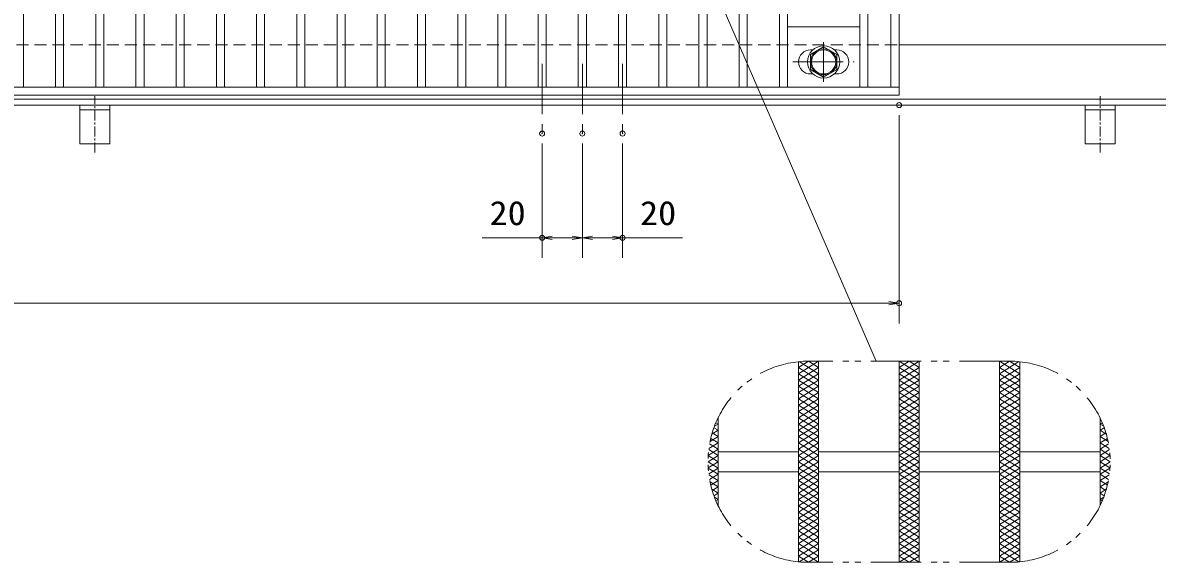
# Model space of a CAD drawing. Units: millimetres, scale not verified. Extents: x -1050 to 1050, y -742 to 742.
# Drawn here: x -231 to 333, y 0 to 268 of the extents above; entities that cross this region are included whole.
import ezdxf
from ezdxf.enums import TextEntityAlignment as Align

# ---------------------------------------------------------------- set-up
doc = ezdxf.new("R2010")
doc.units = ezdxf.units.MM
doc.header["$LTSCALE"] = 5
doc.header["$PDMODE"] = 32
doc.header["$PDSIZE"] = 2.5
for name, pattern in [('CHAIN1', [8, 5, -1, 1, -1]), ('DASHED1', [1.8, 1.2, -0.6]), ('DOUBLE_CHAIN1', [8.8, 5, -1, 0.6, -0.6, 0.6, -1])]:
    doc.linetypes.add(name, pattern=pattern)
for name, color, linetype, lineweight in [('0-1_寸法注釈', 2, 'Continuous', 9), ('0-2_蓋', 5, 'Continuous', 9), ('0-3_0', 2, 'Continuous', 9), ('0-4_DEFPOINTS', 134, 'Continuous', 9), ('0-5_ハッチング', 4, 'Continuous', 9), ('0-6_想像線', 134, 'DOUBLE_CHAIN1', 9), ('0-7_中心線', 6, 'CHAIN1', 9), ('0-8_締付部品', 7, 'Continuous', 9), ('0-9_枠', 7, 'Continuous', 9), ('0-A_溝開口', 4, 'DASHED1', 9), ('0-B_アンカー', 7, 'Continuous', 9)]:
    doc.layers.add(name, color=color, linetype=linetype, lineweight=lineweight)
doc.styles.add('ＭＳ ゴシック', font='')
doc.styles.get('ＭＳ ゴシック').set_extended_font_data('MS Gothic')

# ---------------------------------------------------------------- blocks, each defined once
blk = doc.blocks.new('_OPEN')
at = {"layer": '0-3_0'}
blk.add_line((0, 0), (-5, 0), dxfattribs=at)
blk.add_lwpolyline([(-5, 0.833), (0, 0), (-5, -0.833)], dxfattribs=at)
blk = doc.blocks.new('A$C5D7C781A')
at = {"layer": '0-B_アンカー'}
for p, q in [((0, 118.78), (0, 22.26)), ((0, 118.78), (75, 118.78)), ((75, 118.78), (75, 22.26)), ((75, 33.76), (0, 33.76)), ((0, 22.26), (75, 22.26))]:
    blk.add_line(p, q, dxfattribs=at)
at = {"layer": '0-B_アンカー', "color": 6, "linetype": 'CHAIN1'}
blk.add_line((37.5, 140.11), (37.5, 0), dxfattribs=at)

msp = doc.modelspace()

# ---------------------------------------------------------------- linework, layer by layer
at = {"layer": '0-1_寸法注釈'}
for p, q in [((193.136, 100.159), (101.554, 311.64)), ((204.55, 222.475), (204.55, 118.953)), ((27.05, 208.328), (27.05, 151.522)), ((47.05, 208.328), (47.05, 151.522)), ((47.05, 208.328), (47.05, 151.522)), ((67.05, 208.328), (67.05, 151.522)), ((27.05, 161.522), (-2.797, 161.522)), ((42.05, 161.522), (32.05, 161.522)), ((52.05, 161.522), (62.05, 161.522)), ((67.05, 161.522), (96.897, 161.522)), ((-785.45, 128.953), (199.55, 128.953))]:
    msp.add_line(p, q, dxfattribs=at)
at = {"layer": '0-2_蓋'}
for p, q in [((204.55, 232.475), (204.55, 532.475)), ((-230.95, 528.475), (-230.95, 236.475)), ((-214.95, 528.475), (-214.95, 236.475)), ((-210.95, 528.475), (-210.95, 236.475)), ((-194.95, 528.475), (-194.95, 236.475)), ((-190.95, 528.475), (-190.95, 236.475)), ((-174.95, 528.475), (-174.95, 236.475)), ((-170.95, 528.475), (-170.95, 236.475)), ((-154.95, 528.475), (-154.95, 236.475)), ((-150.95, 528.475), (-150.95, 236.475)), ((-134.95, 528.475), (-134.95, 236.475)), ((-130.95, 528.475), (-130.95, 236.475)), ((-114.95, 528.475), (-114.95, 236.475)), ((-110.95, 528.475), (-110.95, 236.475)), ((-94.95, 528.475), (-94.95, 236.475)), ((-90.95, 528.475), (-90.95, 236.475)), ((-74.95, 528.475), (-74.95, 236.475)), ((-70.95, 528.475), (-70.95, 236.475)), ((-54.95, 528.475), (-54.95, 236.475)), ((-50.95, 528.475), (-50.95, 236.475)), ((-34.95, 528.475), (-34.95, 236.475)), ((-30.95, 528.475), (-30.95, 236.475)), ((-14.95, 528.475), (-14.95, 236.475)), ((-10.95, 528.475), (-10.95, 236.475)), ((5.05, 528.475), (5.05, 236.475)), ((9.05, 528.475), (9.05, 236.475)), ((25.05, 528.475), (25.05, 236.475)), ((29.05, 528.475), (29.05, 236.475)), ((45.05, 528.475), (45.05, 236.475)), ((49.05, 528.475), (49.05, 236.475)), ((65.05, 528.475), (65.05, 236.475)), ((69.05, 528.475), (69.05, 236.475)), ((85.05, 528.475), (85.05, 236.475)), ((89.05, 528.475), (89.05, 236.475)), ((105.05, 528.475), (105.05, 236.475)), ((109.05, 528.475), (109.05, 236.475)), ((125.05, 528.475), (125.05, 236.475)), ((129.05, 528.475), (129.05, 236.475)), ((145.05, 528.475), (145.05, 236.475)), ((149.05, 528.475), (149.05, 236.475)), ((185.05, 528.475), (185.05, 236.475)), ((189.05, 528.475), (189.05, 236.475)), ((200.55, 236.475), (200.55, 528.475)), ((185.05, 266.475), (149.05, 266.475)), ((160.55, 254.972), (161.755, 254.972)), ((172.345, 254.972), (173.55, 254.972)), ((160.55, 242.972), (161.762, 242.972)), ((172.338, 242.972), (173.55, 242.972)), ((-790.45, 236.475), (204.55, 236.475)), ((-790.45, 232.475), (204.55, 232.475)), ((154.55, 99.908), (154.55, 0.41)), ((154.55, 99.908), (154.55, 0.41)), ((164.55, 100.159), (164.55, 0.159)), ((164.55, 100.159), (164.55, 0.159)), ((204.55, 100.159), (204.55, 0.159)), ((204.55, 100.159), (204.55, 0.159)), ((214.55, 100.159), (214.55, 0.159)), ((214.55, 100.159), (214.55, 0.159)), ((254.55, 100.159), (254.55, 0.159)), ((254.55, 100.159), (254.55, 0.159)), ((264.55, 99.908), (264.55, 0.41)), ((264.55, 99.908), (264.55, 0.41)), ((114.55, 71.954), (114.55, 28.365)), ((114.55, 71.954), (114.55, 28.365)), ((304.55, 71.954), (304.55, 28.365)), ((304.55, 71.954), (304.55, 28.365)), ((114.55, 55.159), (154.55, 55.159)), ((164.55, 55.159), (204.55, 55.159)), ((214.55, 55.159), (254.55, 55.159)), ((264.55, 55.159), (304.55, 55.159)), ((114.55, 45.159), (154.55, 45.159)), ((164.55, 45.159), (204.55, 45.159)), ((214.55, 45.159), (254.55, 45.159)), ((264.55, 45.159), (304.55, 45.159))]:
    msp.add_line(p, q, dxfattribs=at)
for centre, start, end in [((160.55, 248.972), 90, 270), ((173.55, 248.972), 270, 90)]:
    msp.add_arc(centre, 6, start, end, dxfattribs=at)
at = {"layer": '0-4_DEFPOINTS'}
for p in [(204.55, 227.475), (27.05, 213.328), (47.05, 213.328), (67.05, 213.328), (27.05, 161.522), (67.05, 161.522), (204.55, 128.953)]:
    msp.add_point(p, dxfattribs=at)
at = {"layer": '0-5_ハッチング'}
for p, q in [((154.55, 93.909), (164.55, 100.159)), ((154.55, 97.034), (159.55, 100.159)), ((154.55, 90.784), (164.55, 97.034)), ((154.55, 97.034), (164.55, 90.784)), ((154.897, 99.942), (164.55, 93.909)), ((159.55, 100.159), (164.55, 97.034)), ((204.55, 93.909), (214.55, 100.159)), ((204.55, 100.159), (214.55, 93.909)), ((204.55, 97.034), (209.55, 100.159)), ((204.55, 90.784), (214.55, 97.034)), ((204.55, 97.034), (214.55, 90.784)), ((209.55, 100.159), (214.55, 97.034)), ((254.55, 100.159), (264.55, 93.909)), ((254.55, 97.034), (259.55, 100.159)), ((254.55, 93.909), (264.203, 99.942)), ((254.55, 90.784), (264.55, 97.034)), ((254.55, 97.034), (264.55, 90.784)), ((259.55, 100.159), (264.55, 97.034)), ((154.55, 87.659), (164.55, 93.909)), ((154.55, 93.909), (164.55, 87.659)), ((154.55, 84.534), (164.55, 90.784)), ((154.55, 90.784), (164.55, 84.534)), ((204.55, 87.659), (214.55, 93.909)), ((204.55, 93.909), (214.55, 87.659)), ((204.55, 84.534), (214.55, 90.784)), ((204.55, 90.784), (214.55, 84.534)), ((254.55, 87.659), (264.55, 93.909)), ((254.55, 93.909), (264.55, 87.659)), ((254.55, 84.534), (264.55, 90.784)), ((254.55, 90.784), (264.55, 84.534)), ((154.55, 87.659), (164.55, 81.409)), ((154.55, 81.409), (164.55, 87.659)), ((204.55, 87.659), (214.55, 81.409)), ((204.55, 81.409), (214.55, 87.659)), ((254.55, 87.659), (264.55, 81.409)), ((254.55, 81.409), (264.55, 87.659)), ((154.55, 84.534), (164.55, 78.284)), ((154.55, 78.284), (164.55, 84.534)), ((154.55, 81.409), (164.55, 75.159)), ((154.55, 75.159), (164.55, 81.409)), ((204.55, 84.534), (214.55, 78.284)), ((204.55, 78.284), (214.55, 84.534)), ((204.55, 81.409), (214.55, 75.159)), ((204.55, 75.159), (214.55, 81.409)), ((254.55, 84.534), (264.55, 78.284)), ((254.55, 78.284), (264.55, 84.534)), ((254.55, 81.409), (264.55, 75.159)), ((254.55, 75.159), (264.55, 81.409)), ((154.55, 78.284), (164.55, 72.034)), ((154.55, 72.034), (164.55, 78.284)), ((154.55, 75.159), (164.55, 68.909)), ((154.55, 68.909), (164.55, 75.159)), ((204.55, 78.284), (214.55, 72.034)), ((204.55, 72.034), (214.55, 78.284)), ((204.55, 75.159), (214.55, 68.909)), ((204.55, 68.909), (214.55, 75.159)), ((254.55, 78.284), (264.55, 72.034)), ((254.55, 72.034), (264.55, 78.284)), ((254.55, 75.159), (264.55, 68.909)), ((254.55, 68.909), (264.55, 75.159)), ((112.762, 67.792), (114.55, 68.909)), ((113.476, 69.58), (114.55, 68.909)), ((154.55, 72.034), (164.55, 65.784)), ((154.55, 65.784), (164.55, 72.034)), ((154.55, 62.659), (164.55, 68.909)), ((154.55, 68.909), (164.55, 62.659)), ((204.55, 72.034), (214.55, 65.784)), ((204.55, 65.784), (214.55, 72.034)), ((204.55, 62.659), (214.55, 68.909)), ((204.55, 68.909), (214.55, 62.659)), ((254.55, 72.034), (264.55, 65.784)), ((254.55, 65.784), (264.55, 72.034)), ((254.55, 62.659), (264.55, 68.909)), ((254.55, 68.909), (264.55, 62.659)), ((304.55, 68.909), (305.624, 69.58)), ((304.55, 68.909), (306.338, 67.792)), ((110.562, 60.166), (114.55, 62.659)), ((111.462, 63.854), (114.55, 65.784)), ((111.643, 64.476), (114.55, 62.659)), ((112.496, 67.068), (114.55, 65.784)), ((154.55, 59.534), (164.55, 65.784)), ((154.55, 65.784), (164.55, 59.534)), ((154.55, 56.409), (164.55, 62.659)), ((154.55, 62.659), (164.55, 56.409)), ((204.55, 59.534), (214.55, 65.784)), ((204.55, 65.784), (214.55, 59.534)), ((204.55, 56.409), (214.55, 62.659)), ((204.55, 62.659), (214.55, 56.409)), ((254.55, 59.534), (264.55, 65.784)), ((254.55, 65.784), (264.55, 59.534)), ((254.55, 56.409), (264.55, 62.659)), ((254.55, 62.659), (264.55, 56.409)), ((304.55, 65.784), (306.604, 67.068)), ((304.55, 65.784), (307.638, 63.854)), ((304.55, 62.659), (307.457, 64.476)), ((304.55, 62.659), (308.538, 60.166)), ((109.976, 56.676), (114.55, 59.534)), ((110.345, 59.037), (114.55, 56.409)), ((110.924, 61.8), (114.55, 59.534)), ((154.55, 53.284), (164.55, 59.534)), ((154.55, 59.534), (164.55, 53.284)), ((204.55, 53.284), (214.55, 59.534)), ((204.55, 59.534), (214.55, 53.284)), ((254.55, 53.284), (264.55, 59.534)), ((254.55, 59.534), (264.55, 53.284)), ((304.55, 59.534), (308.176, 61.8)), ((304.55, 59.534), (309.124, 56.676)), ((304.55, 56.409), (308.755, 59.037)), ((109.55, 50.159), (114.55, 53.284)), ((109.644, 53.225), (114.55, 50.159)), ((109.652, 53.348), (114.55, 56.409)), ((109.914, 56.182), (114.55, 53.284)), ((154.55, 50.159), (164.55, 56.409)), ((154.55, 56.409), (164.55, 50.159)), ((154.55, 47.034), (164.55, 53.284)), ((154.55, 53.284), (164.55, 47.034)), ((204.55, 50.159), (214.55, 56.409)), ((204.55, 56.409), (214.55, 50.159)), ((204.55, 47.034), (214.55, 53.284)), ((204.55, 53.284), (214.55, 47.034)), ((254.55, 50.159), (264.55, 56.409)), ((254.55, 56.409), (264.55, 50.159)), ((254.55, 47.034), (264.55, 53.284)), ((254.55, 53.284), (264.55, 47.034)), ((304.55, 56.409), (309.448, 53.348)), ((304.55, 53.284), (309.186, 56.182)), ((304.55, 53.284), (309.55, 50.159)), ((304.55, 50.159), (309.456, 53.225)), ((109.55, 50.159), (114.55, 47.034)), ((109.644, 47.093), (114.55, 50.159)), ((109.652, 46.97), (114.55, 43.909)), ((109.914, 44.137), (114.55, 47.034)), ((154.55, 43.909), (164.55, 50.159)), ((154.55, 50.159), (164.55, 43.909)), ((154.55, 40.784), (164.55, 47.034)), ((154.55, 47.034), (164.55, 40.784)), ((204.55, 43.909), (214.55, 50.159)), ((204.55, 50.159), (214.55, 43.909)), ((204.55, 40.784), (214.55, 47.034)), ((204.55, 47.034), (214.55, 40.784)), ((254.55, 43.909), (264.55, 50.159)), ((254.55, 50.159), (264.55, 43.909)), ((254.55, 40.784), (264.55, 47.034)), ((254.55, 47.034), (264.55, 40.784)), ((304.55, 47.034), (309.55, 50.159)), ((304.55, 50.159), (309.456, 47.093)), ((304.55, 47.034), (309.186, 44.137)), ((304.55, 43.909), (309.448, 46.97)), ((109.976, 43.643), (114.55, 40.784)), ((110.345, 41.281), (114.55, 43.909)), ((110.562, 40.152), (114.55, 37.659)), ((110.924, 38.518), (114.55, 40.784)), ((154.55, 37.659), (164.55, 43.909)), ((154.55, 43.909), (164.55, 37.659)), ((154.55, 34.534), (164.55, 40.784)), ((154.55, 40.784), (164.55, 34.534)), ((204.55, 37.659), (214.55, 43.909)), ((204.55, 43.909), (214.55, 37.659)), ((204.55, 34.534), (214.55, 40.784)), ((204.55, 40.784), (214.55, 34.534)), ((254.55, 37.659), (264.55, 43.909)), ((254.55, 43.909), (264.55, 37.659)), ((254.55, 34.534), (264.55, 40.784)), ((254.55, 40.784), (264.55, 34.534)), ((304.55, 43.909), (308.755, 41.281)), ((304.55, 40.784), (309.124, 43.643)), ((304.55, 40.784), (308.176, 38.518)), ((304.55, 37.659), (308.538, 40.152)), ((111.462, 36.464), (114.55, 34.534)), ((111.643, 35.843), (114.55, 37.659)), ((112.496, 33.25), (114.55, 34.534)), ((154.55, 31.409), (164.55, 37.659)), ((154.55, 37.659), (164.55, 31.409)), ((154.55, 28.284), (164.55, 34.534)), ((154.55, 34.534), (164.55, 28.284)), ((204.55, 31.409), (214.55, 37.659)), ((204.55, 37.659), (214.55, 31.409)), ((204.55, 28.284), (214.55, 34.534)), ((204.55, 34.534), (214.55, 28.284)), ((254.55, 31.409), (264.55, 37.659)), ((254.55, 37.659), (264.55, 31.409)), ((254.55, 28.284), (264.55, 34.534)), ((254.55, 34.534), (264.55, 28.284)), ((304.55, 37.659), (307.457, 35.843)), ((304.55, 34.534), (307.638, 36.464)), ((304.55, 34.534), (306.604, 33.25)), ((112.762, 32.526), (114.55, 31.409)), ((113.476, 30.738), (114.55, 31.409)), ((154.55, 25.159), (164.55, 31.409)), ((154.55, 31.409), (164.55, 25.159)), ((154.55, 28.284), (164.55, 22.034)), ((154.55, 22.034), (164.55, 28.284)), ((204.55, 25.159), (214.55, 31.409)), ((204.55, 31.409), (214.55, 25.159)), ((204.55, 28.284), (214.55, 22.034)), ((204.55, 22.034), (214.55, 28.284)), ((254.55, 25.159), (264.55, 31.409)), ((254.55, 31.409), (264.55, 25.159)), ((254.55, 28.284), (264.55, 22.034)), ((254.55, 22.034), (264.55, 28.284)), ((304.55, 31.409), (306.338, 32.526)), ((304.55, 31.409), (305.624, 30.738)), ((154.55, 25.159), (164.55, 18.909)), ((154.55, 18.909), (164.55, 25.159)), ((204.55, 25.159), (214.55, 18.909)), ((204.55, 18.909), (214.55, 25.159)), ((254.55, 25.159), (264.55, 18.909)), ((254.55, 18.909), (264.55, 25.159)), ((154.55, 22.034), (164.55, 15.784)), ((154.55, 15.784), (164.55, 22.034)), ((154.55, 18.909), (164.55, 12.659)), ((154.55, 12.659), (164.55, 18.909)), ((204.55, 22.034), (214.55, 15.784)), ((204.55, 15.784), (214.55, 22.034)), ((204.55, 18.909), (214.55, 12.659)), ((204.55, 12.659), (214.55, 18.909)), ((254.55, 22.034), (264.55, 15.784)), ((254.55, 15.784), (264.55, 22.034)), ((254.55, 18.909), (264.55, 12.659)), ((254.55, 12.659), (264.55, 18.909)), ((154.55, 15.784), (164.55, 9.534)), ((154.55, 9.534), (164.55, 15.784)), ((154.55, 12.659), (164.55, 6.409)), ((154.55, 6.409), (164.55, 12.659)), ((204.55, 15.784), (214.55, 9.534)), ((204.55, 9.534), (214.55, 15.784)), ((204.55, 12.659), (214.55, 6.409)), ((204.55, 6.409), (214.55, 12.659)), ((254.55, 15.784), (264.55, 9.534)), ((254.55, 9.534), (264.55, 15.784)), ((254.55, 12.659), (264.55, 6.409)), ((254.55, 6.409), (264.55, 12.659)), ((154.55, 9.534), (164.55, 3.284)), ((154.55, 3.284), (164.55, 9.534)), ((154.55, 6.409), (164.55, 0.159)), ((154.897, 0.376), (164.55, 6.409)), ((204.55, 9.534), (214.55, 3.284)), ((204.55, 3.284), (214.55, 9.534)), ((204.55, 6.409), (214.55, 0.159)), ((204.55, 0.159), (214.55, 6.409)), ((254.55, 9.534), (264.55, 3.284)), ((254.55, 3.284), (264.55, 9.534)), ((254.55, 6.409), (264.203, 0.376)), ((254.55, 0.159), (264.55, 6.409)), ((154.55, 3.284), (159.55, 0.159)), ((159.55, 0.159), (164.55, 3.284)), ((204.55, 3.284), (209.55, 0.159)), ((209.55, 0.159), (214.55, 3.284)), ((254.55, 3.284), (259.55, 0.159)), ((259.55, 0.159), (264.55, 3.284))]:
    msp.add_line(p, q, dxfattribs=at)
at = {"layer": '0-6_想像線'}
for p, q in [((259.55, 100.159), (159.55, 100.159)), ((259.55, 0.159), (159.55, 0.159))]:
    msp.add_line(p, q, dxfattribs=at)
for centre, start, end in [((159.55, 50.159), 90, 270), ((259.55, 50.159), 270, 90)]:
    msp.add_arc(centre, 50, start, end, dxfattribs=at)
at = {"layer": '0-7_中心線'}
for p, q in [((167.05, 239.079), (167.05, 258.865)), ((151.804, 248.972), (182.296, 248.972)), ((27.05, 247.969), (27.05, 213.328)), ((47.05, 247.969), (47.05, 213.328)), ((67.05, 247.969), (67.05, 213.328))]:
    msp.add_line(p, q, dxfattribs=at)
at = {"layer": '0-8_締付部品'}
for p, q in [((173.55, 252.725), (167.05, 256.478)), ((173.55, 245.219), (173.55, 252.725)), ((160.55, 245.219), (167.05, 241.467)), ((167.05, 241.467), (173.55, 245.219))]:
    msp.add_line(p, q, dxfattribs=at)
msp.add_lwpolyline([(167.05, 256.478), (160.55, 252.725), (160.55, 245.219)], dxfattribs=at)
for centre, radius in [((167.05, 248.975), 8), ((167.05, 248.972), 6.5), ((167.05, 248.972), 5.993)]:
    msp.add_circle(centre, radius, dxfattribs=at)
at = {"layer": '0-9_枠'}
for p, q in [((204.55, 257.475), (409.55, 257.475)), ((-795.45, 227.475), (409.55, 227.475)), ((-792.45, 230.475), (411.386, 230.475))]:
    msp.add_line(p, q, dxfattribs=at)
at = {"layer": '0-A_溝開口'}
msp.add_line((-765.45, 257.475), (204.55, 257.475), dxfattribs=at)

# ---------------------------------------------------------------- block references
at = {"layer": '0-1_寸法注釈', "rotation": 180}
for p in [(27.05, 161.522), (47.05, 161.522)]:
    msp.add_blockref('_OPEN', p, dxfattribs=at)
at = {"layer": '0-1_寸法注釈'}
for p in [(47.05, 161.522), (67.05, 161.522), (204.55, 128.953)]:
    msp.add_blockref('_OPEN', p, dxfattribs=at)
at = {"layer": '0-B_アンカー', "xscale": -0.2, "yscale": 0.2, "rotation": 180}
for p in [(-202.95, 231.927), (297.05, 231.927)]:
    msp.add_blockref('A$C5D7C781A', p, dxfattribs=at)

# ---------------------------------------------------------------- texts
at = {"layer": '0-1_寸法注釈', "color": 7, "style": 'ＭＳ ゴシック', "width": 1.1}
for p in [(0.893, 164.209), (75.74, 164.209)]:
    msp.add_text('20', height=12.02, dxfattribs=at).set_placement(p, align=Align.BOTTOM_LEFT)

doc.saveas('drawing.dxf')
